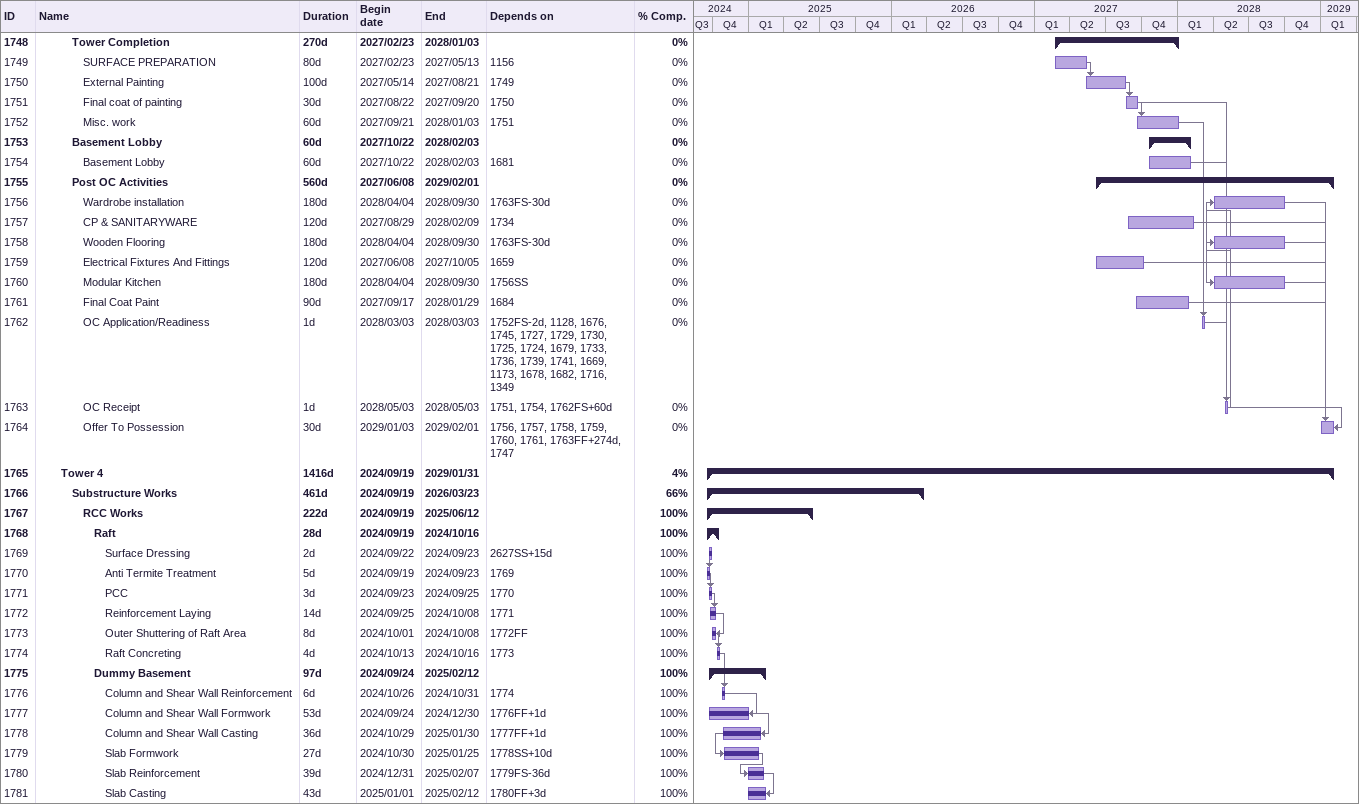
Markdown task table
| ID | Level | Task | Duration | Start | Finish | Predecessors | % complete |
|---|---|---|---|---|---|---|---|
| 1748 | 4 | **Tower Completion** | 270d | 2027-02-23 | 2028-01-03 |  | 0 |
| 1749 | 5 | SURFACE PREPARATION | 80d | 2027-02-23 | 2027-05-13 | 1156 | 0 |
| 1750 | 5 | External Painting | 100d | 2027-05-14 | 2027-08-21 | 1749 | 0 |
| 1751 | 5 | Final coat of painting | 30d | 2027-08-22 | 2027-09-20 | 1750 | 0 |
| 1752 | 5 | Misc. work | 60d | 2027-09-21 | 2028-01-03 | 1751 | 0 |
| 1753 | 4 | **Basement Lobby** | 60d | 2027-10-22 | 2028-02-03 |  | 0 |
| 1754 | 5 | Basement Lobby | 60d | 2027-10-22 | 2028-02-03 | 1681 | 0 |
| 1755 | 4 | **Post OC Activities** | 560d | 2027-06-08 | 2029-02-01 |  | 0 |
| 1756 | 5 | Wardrobe installation | 180d | 2028-04-04 | 2028-09-30 | 1763FS-30d | 0 |
| 1757 | 5 | CP & SANITARYWARE | 120d | 2027-08-29 | 2028-02-09 | 1734 | 0 |
| 1758 | 5 | Wooden Flooring | 180d | 2028-04-04 | 2028-09-30 | 1763FS-30d | 0 |
| 1759 | 5 | Electrical Fixtures And Fittings | 120d | 2027-06-08 | 2027-10-05 | 1659 | 0 |
| 1760 | 5 | Modular Kitchen | 180d | 2028-04-04 | 2028-09-30 | 1756SS | 0 |
| 1761 | 5 | Final Coat Paint | 90d | 2027-09-17 | 2028-01-29 | 1684 | 0 |
| 1762 | 5 | OC Application/Readiness | 1d | 2028-03-03 | 2028-03-03 | 1752FS-2d, 1128, 1676, 1745, 1727, 1729, 1730, 1725, 1724, 1679, 1733, 1736, 1739, 1741, 1669, 1173, 1678, 1682, 1716, 1349 | 0 |
| 1763 | 5 | OC Receipt | 1d | 2028-05-03 | 2028-05-03 | 1751, 1754, 1762FS+60d | 0 |
| 1764 | 5 | Offer To Possession | 30d | 2029-01-03 | 2029-02-01 | 1756, 1757, 1758, 1759, 1760, 1761, 1763FF+274d, 1747 | 0 |
| 1765 | 3 | **Tower 4** | 1416d | 2024-09-19 | 2029-01-31 |  | 4 |
| 1766 | 4 | **Substructure Works** | 461d | 2024-09-19 | 2026-03-23 |  | 66 |
| 1767 | 5 | **RCC Works** | 222d | 2024-09-19 | 2025-06-12 |  | 100 |
| 1768 | 6 | **Raft** | 28d | 2024-09-19 | 2024-10-16 |  | 100 |
| 1769 | 7 | Surface Dressing | 2d | 2024-09-22 | 2024-09-23 | 2627SS+15d | 100 |
| 1770 | 7 | Anti Termite Treatment | 5d | 2024-09-19 | 2024-09-23 | 1769 | 100 |
| 1771 | 7 | PCC | 3d | 2024-09-23 | 2024-09-25 | 1770 | 100 |
| 1772 | 7 | Reinforcement Laying | 14d | 2024-09-25 | 2024-10-08 | 1771 | 100 |
| 1773 | 7 | Outer Shuttering of Raft Area | 8d | 2024-10-01 | 2024-10-08 | 1772FF | 100 |
| 1774 | 7 | Raft Concreting | 4d | 2024-10-13 | 2024-10-16 | 1773 | 100 |
| 1775 | 6 | **Dummy Basement** | 97d | 2024-09-24 | 2025-02-12 |  | 100 |
| 1776 | 7 | Column and Shear Wall Reinforcement | 6d | 2024-10-26 | 2024-10-31 | 1774 | 100 |
| 1777 | 7 | Column and Shear Wall Formwork | 53d | 2024-09-24 | 2024-12-30 | 1776FF+1d | 100 |
| 1778 | 7 | Column and Shear Wall Casting | 36d | 2024-10-29 | 2025-01-30 | 1777FF+1d | 100 |
| 1779 | 7 | Slab Formwork | 27d | 2024-10-30 | 2025-01-25 | 1778SS+10d | 100 |
| 1780 | 7 | Slab Reinforcement | 39d | 2024-12-31 | 2025-02-07 | 1779FS-36d | 100 |
| 1781 | 7 | Slab Casting | 43d | 2025-01-01 | 2025-02-12 | 1780FF+3d | 100 |
